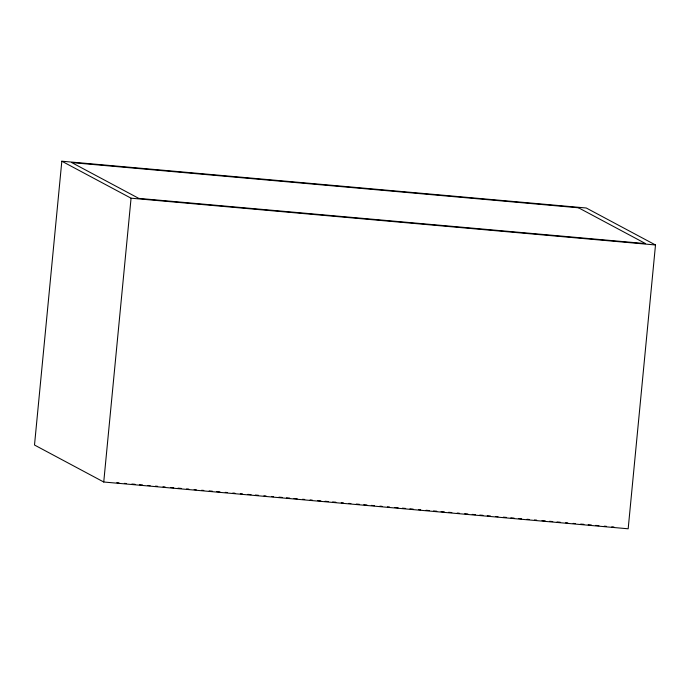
<?xml version="1.0" encoding="UTF-8"?>
<svg xmlns="http://www.w3.org/2000/svg" width="690" height="690" viewBox="0 0 690 690"><rect width="100%" height="100%" fill="white"/><g stroke="black" fill="none" stroke-linecap="round" stroke-linejoin="round"><path stroke-width="1.03" d="M61.824 161.21L34.5 445.024L103.742 482.008L628.176 528.79L655.5 244.976L586.259 207.992L61.824 161.21L131.066 198.194L655.5 244.976M103.742 482.008L131.066 198.194M116.834 482.681L118.982 482.879M124.347 483.354L126.494 483.543M131.868 484.026L135.085 484.311M139.38 484.699L142.597 484.984M147.971 485.458L150.118 485.657M155.483 486.131L157.631 486.321M163.004 486.804L165.151 486.993M170.516 487.476L173.733 487.761M178.029 488.141L181.254 488.434M186.619 488.908L188.767 489.098M194.14 489.581L196.288 489.771M201.653 490.254L203.8 490.443M209.174 490.918L212.391 491.211M216.686 491.591L219.903 491.875M225.276 492.358L227.424 492.548M232.789 493.031L234.936 493.221M240.31 493.695L242.457 493.893M247.822 494.368L251.048 494.652M255.343 495.041L258.56 495.325M263.925 495.808L266.073 495.998M271.446 496.472L273.594 496.671M278.958 497.145L282.184 497.43M286.479 497.818L289.697 498.102M293.992 498.491L297.218 498.775M302.582 499.25L304.73 499.448M310.095 499.922L312.242 500.112M317.616 500.595L320.833 500.88M325.128 501.268L328.354 501.552M332.649 501.932L335.866 502.225M341.231 502.7L343.379 502.889M348.752 503.372L350.899 503.562M356.264 504.045L359.49 504.33M363.785 504.709L367.002 505.002M371.298 505.382L374.523 505.666M379.888 506.15L382.036 506.339M387.401 506.822L389.548 507.012M394.922 507.486L398.139 507.78M402.434 508.159L405.66 508.452M409.955 508.832L413.172 509.117M418.545 509.6L420.693 509.789M426.058 510.272L429.275 510.557M433.57 510.936L436.796 511.23M441.091 511.609L444.308 511.894M448.604 512.282L451.829 512.567M457.194 513.05L459.342 513.239M464.706 513.714L467.932 514.007M472.227 514.386L475.445 514.671M479.74 515.059L482.966 515.344M487.261 515.732L490.478 516.016M495.851 516.491L497.999 516.689M503.364 517.164L506.581 517.448M510.876 517.836L514.102 518.121M518.397 518.509L521.614 518.794M526.988 519.268L529.135 519.466M534.5 519.941L536.648 520.131M542.021 520.614L545.238 520.898M549.533 521.286L552.75 521.571M557.046 521.951L560.271 522.244M565.636 522.718L567.784 522.908M573.157 523.391L575.305 523.581M580.67 524.064L583.895 524.348M588.182 524.728L591.408 525.021M595.703 525.4L598.92 525.685M604.293 526.168L606.441 526.358M611.806 526.841L613.953 527.031M578.539 207.793L71.751 162.59L138.793 198.392L645.581 243.605L578.539 207.793"/></g></svg>
